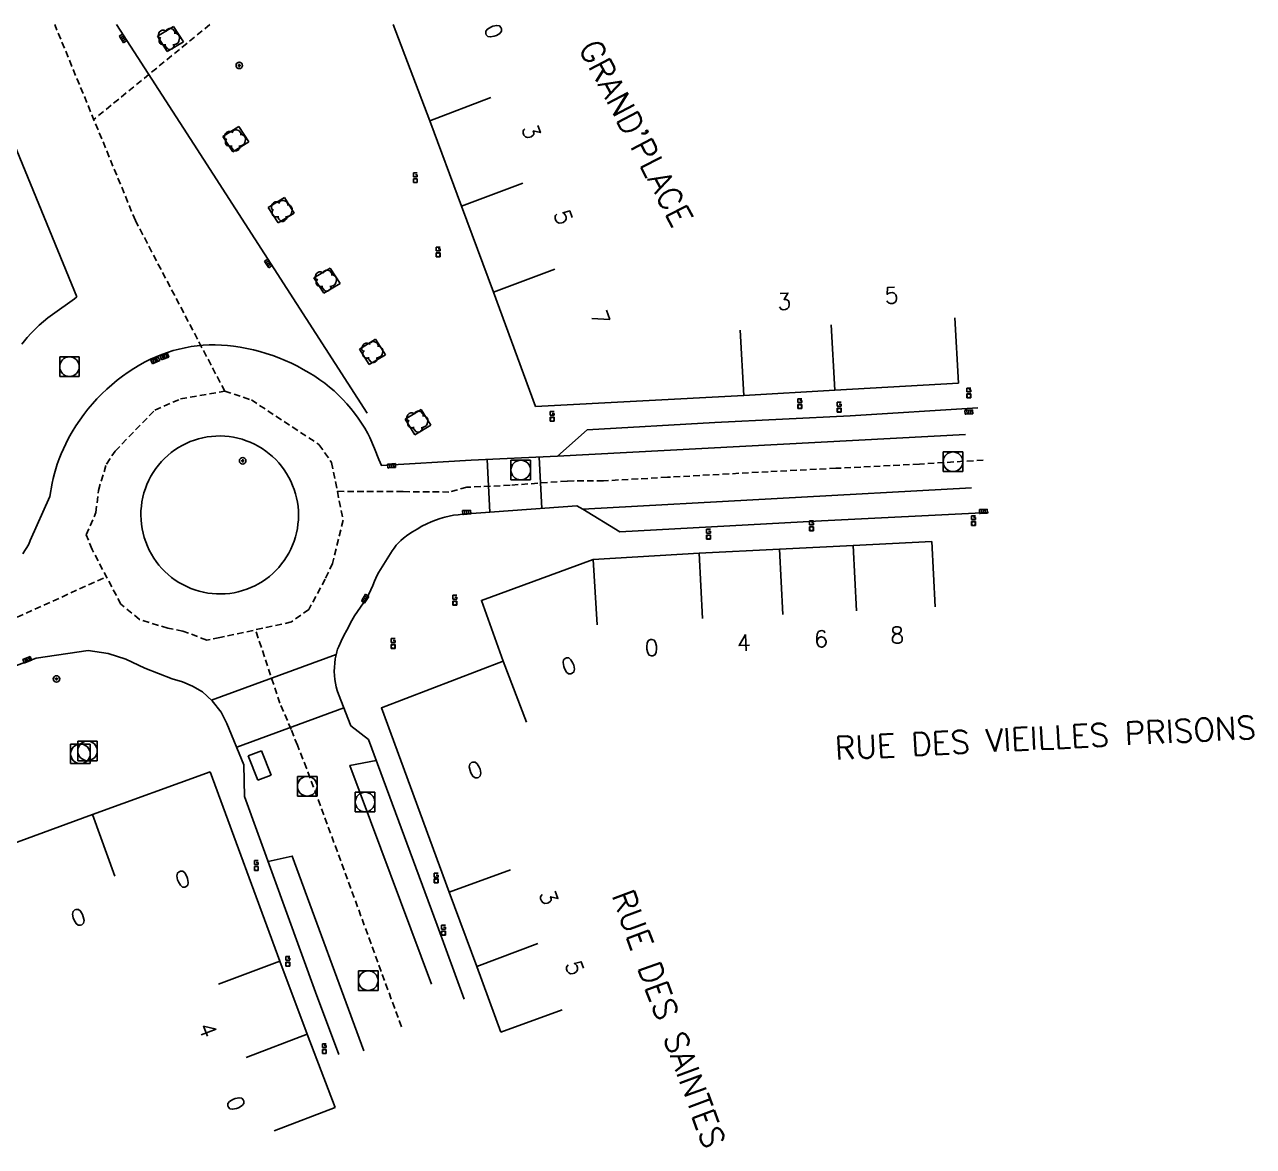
# Model space of a CAD drawing. Header units: millimetres. Extents: x 145999 to 146961, y 142040 to 143000.
# Drawn here: x 146867.4 to 146961.4, y 142914.2 to 143000 of the extents above; entities that cross this region are included whole.
import ezdxf
from ezdxf.enums import TextEntityAlignment as Align

# ---------------------------------------------------------------- set-up
doc = ezdxf.new("R2010")
doc.units = ezdxf.units.MM
doc.linetypes.add('DASHED', pattern=[0.75, 0.5, -0.25])
doc.layers.get('0').update_dxf_attribs({"linetype": 'CONTINUOUS'})
for name, color, linetype in [('W0001', 6, 'DASHED'), ('W0006', 2, 'CONTINUOUS'), ('W0008', 7, 'CONTINUOUS'), ('W0014', 7, 'CONTINUOUS'), ('W0020', 2, 'CONTINUOUS'), ('W0100', 7, 'CONTINUOUS'), ('W0300', 7, 'CONTINUOUS'), ('W0400', 7, 'CONTINUOUS'), ('W0420', 7, 'CONTINUOUS'), ('w0421', 7, 'CONTINUOUS'), ('W0425', 7, 'CONTINUOUS'), ('W0856', 7, 'CONTINUOUS'), ('W0989', 7, 'CONTINUOUS'), ('W0991', 7, 'CONTINUOUS'), ('W1102', 7, 'CONTINUOUS')]:
    doc.layers.add(name, color=color, linetype=linetype)
doc.styles.get("Standard").update_dxf_attribs({"font": 'romans.shx', "width": 0.85})

# ---------------------------------------------------------------- blocks, each defined once
blk = doc.blocks.new('T856')
for p, q in [((-0.125, 0), (0.125, 0)), ((0, 0.125), (0, -0.125))]:
    blk.add_line(p, q)
blk.add_ellipse((0, 0), major_axis=(-0.177, 0.177), ratio=1, start_param=3.926991, end_param=10.210176)
blk = doc.blocks.new('T425')
for p, q in [((-0.15, 0.6), (0.15, 0.6)), ((-0.15, 0.6), (-0.15, 0.3)), ((-0.15, 0.3), (0.15, 0.3)), ((-0.15, 0.15), (0.15, 0.15)), ((-0.15, -0.15), (-0.15, 0.15)), ((0, 0.45), (0.15, 0.45)), ((0.15, 0.45), (0.15, 0.3)), ((0.15, 0.15), (0.15, -0.15)), ((0.15, -0.15), (-0.15, -0.15))]:
    blk.add_line(p, q)
blk.add_ellipse((0, 0), major_axis=(-0.106, 0.106), ratio=1, start_param=3.926991, end_param=10.210176)
blk = doc.blocks.new('T300')
for p, q in [((-0.8, 0.514), (-0.857, 0.343)), ((-0.857, 0.343), (-0.857, 0.171)), ((-0.857, 0.171), (-0.743, 0.057)), ((-0.686, 0.629), (-0.8, 0.514)), ((-0.8, -0.057), (-0.743, 0.057)), ((-0.743, 0.057), (-0.686, 0.114)), ((-0.571, 0.686), (-0.686, 0.629)), ((-0.457, 0.686), (-0.571, 0.686)), ((-0.286, 0.629), (-0.457, 0.686)), ((-0.286, 0.629), (-0.171, 0.743)), ((-0.229, 0.571), (-0.286, 0.629)), ((-0.171, 0.743), (-0.057, 0.8)), ((-0.057, 0.8), (0.057, 0.8)), ((0.057, 0.8), (0.229, 0.743)), ((0.229, 0.743), (0.343, 0.629)), ((0.343, 0.629), (0.4, 0.514)), ((0.457, 0.457), (0.343, 0.457)), ((0.4, 0.514), (0.4, 0.457)), ((0.571, 0.4), (0.457, 0.457)), ((0.571, 0.4), (0.686, 0.286)), ((0.686, 0.286), (0.743, 0.171)), ((0.743, 0.057), (0.686, -0.171)), ((0.743, 0.171), (0.743, 0.057)), ((-0.8, -0.171), (-0.8, -0.057)), ((-0.8, -0.229), (-0.8, -0.171)), ((-0.743, -0.343), (-0.8, -0.229)), ((-0.686, -0.4), (-0.743, -0.343)), ((-0.514, -0.457), (-0.686, -0.4)), ((-0.4, -0.457), (-0.514, -0.457)), ((-0.4, -0.457), (-0.343, -0.457)), ((-0.343, -0.457), (-0.343, -0.4)), ((-0.343, -0.514), (-0.343, -0.457)), ((-0.286, -0.629), (-0.343, -0.514)), ((-0.171, -0.743), (-0.286, -0.629)), ((-0.057, -0.8), (-0.171, -0.743)), ((0.057, -0.8), (-0.057, -0.8)), ((0.171, -0.743), (0.057, -0.8)), ((0.229, -0.686), (0.171, -0.743)), ((0.286, -0.457), (0.229, -0.457)), ((0.286, -0.629), (0.229, -0.686)), ((0.457, -0.4), (0.286, -0.457)), ((0.343, -0.514), (0.286, -0.629)), ((0.343, -0.514), (0.343, -0.457)), ((0.571, -0.343), (0.457, -0.4)), ((0.629, -0.286), (0.571, -0.343)), ((0.686, -0.171), (0.629, -0.286))]:
    blk.add_line(p, q)
blk = doc.blocks.new('T400')
for p, q in [((-0.15, 0.3), (0.15, 0.3)), ((-0.15, -0.25), (-0.15, 0.3)), ((-0.15, 0.15), (0.15, 0.15)), ((-0.15, 0), (0.15, 0)), ((0.15, 0.3), (0.15, -0.25)), ((-0.15, -0.15), (0.15, -0.15)), ((-0.15, -0.25), (-0.15, -0.3)), ((-0.15, -0.3), (0.15, -0.3)), ((0.15, -0.3), (0.15, -0.25))]:
    blk.add_line(p, q)
blk = doc.blocks.new('T420')
for p, q in [((0.75, 0.75), (-0.75, 0.75)), ((-0.75, 0.75), (-0.75, -0.75)), ((0.75, 0.75), (0.75, -0.75)), ((0.75, -0.75), (-0.75, -0.75))]:
    blk.add_line(p, q)
blk.add_ellipse((0, 0), major_axis=(-0.53, 0.53), ratio=1, start_param=3.926991, end_param=10.210176)

msp = doc.modelspace()

# ---------------------------------------------------------------- linework, layer by layer
at = {"layer": 'W0001'}
for points in [[(146882.696, 142971.97), (146875.863, 142985.017), (146869.693, 143000)], [(146881.556, 143000), (146872.681, 142992.743)], [(146940.715, 142966.699), (146935.837, 142966.39), (146929.452, 142966.068), (146924.272, 142965.809), (146916.558, 142965.383), (146911.667, 142965.111), (146908.885, 142965.095), (146904.524, 142964.773), (146901.219, 142964.62), (146899.851, 142964.252), (146896.329, 142964.285), (146891.312, 142964.31)], [(146775.399, 142922.781), (146783.684, 142923.788), (146786.453, 142924.804), (146793.304, 142927.303), (146798.569, 142929.212), (146824.5, 142938.878), (146850.663, 142948.626), (146857.917, 142951.334), (146866.131, 142954.374), (146873.652, 142957.773)], [(146896.215, 142923.364), (146895.177, 142926.191), (146891.576, 142936.047), (146888.951, 142943.142), (146888.255, 142944.888), (146887.785, 142946.088), (146886.914, 142948.104), (146885.054, 142953.718)]]:
    msp.add_lwpolyline(points, dxfattribs=at)
msp.add_lwpolyline([(146876.172, 142954.515), (146874.757, 142955.675), (146872.547, 142959.872), (146872.103, 142960.992), (146872.847, 142962.68), (146873.031, 142964.376), (146873.643, 142966.394), (146874.316, 142967.388), (146877.35, 142970.516), (146879.313, 142971.369), (146882.696, 142971.97), (146884.735, 142971.296), (146889.908, 142967.886), (146890.865, 142966.518), (146891.76, 142962.103), (146890.951, 142958.796), (146890.381, 142957.598), (146889.132, 142955.282), (146887.798, 142954.316), (146882.311, 142953.12), (146881.322, 142952.939), (146879.49, 142953.622), (146878.338, 142953.836)], close=True, dxfattribs=at)
at = {"layer": 'W0006'}
for points in [[(146908.151, 142966.989), (146939.36, 142968.646)], [(146910.082, 142962.938), (146939.817, 142964.578)], [(146898.522, 142926.618), (146892.269, 142943.348), (146894.287, 142943.721)], [(146893.333, 142921.519), (146887.862, 142936.412), (146886.016, 142936.004)]]:
    msp.add_lwpolyline(points, dxfattribs=at)
at = {"layer": 'W0008'}
for points in [[(146871.387, 142979.174), (146862.811, 143000)], [(146874.417, 143000), (146880.34, 142990.859), (146893.589, 142970.286)], [(146908.151, 142966.989), (146901.541, 142966.682), (146894.686, 142966.288), (146894.497, 142966.748), (146894.146, 142967.592), (146893.789, 142968.432), (146893.718, 142968.586), (146893.64, 142968.737), (146893.41, 142969.139), (146893.164, 142969.532), (146892.905, 142969.915), (146892.631, 142970.287), (146892.342, 142970.65), (146892.041, 142971.001), (146891.726, 142971.34), (146891.399, 142971.667), (146891.059, 142971.981), (146890.708, 142972.283), (146890.345, 142972.57), (146889.972, 142972.844), (146889.589, 142973.104), (146889.153, 142973.376), (146888.708, 142973.634), (146888.254, 142973.876), (146887.793, 142974.103), (146887.324, 142974.314), (146886.848, 142974.509), (146886.365, 142974.688), (146885.877, 142974.85), (146885.384, 142974.995), (146884.886, 142975.124), (146884.384, 142975.235), (146883.879, 142975.33), (146883.37, 142975.407), (146882.908, 142975.459), (146882.443, 142975.493), (146881.978, 142975.507), (146881.513, 142975.502), (146881.048, 142975.477), (146880.584, 142975.434), (146880.123, 142975.371), (146879.665, 142975.29), (146879.21, 142975.19), (146878.76, 142975.071), (146878.315, 142974.933), (146877.877, 142974.777), (146877.445, 142974.604), (146877.02, 142974.413), (146876.604, 142974.204), (146876.197, 142973.978), (146875.749, 142973.707), (146875.31, 142973.419), (146874.883, 142973.115), (146874.467, 142972.797), (146874.062, 142972.463), (146873.67, 142972.115), (146873.291, 142971.752), (146872.926, 142971.377), (146872.574, 142970.988), (146872.237, 142970.587), (146871.914, 142970.173), (146871.607, 142969.749), (146871.315, 142969.313), (146871.039, 142968.867), (146870.78, 142968.412), (146870.537, 142967.947), (146870.355, 142967.566), (146870.185, 142967.179), (146870.029, 142966.787), (146869.885, 142966.389), (146869.769, 142966.028), (146869.666, 142965.663), (146869.577, 142965.295), (146869.501, 142964.923), (146869.315, 142963.91), (146867.826, 142960.536), (146867.702, 142960.274), (146867.564, 142960.019), (146867.412, 142959.773), (146867.246, 142959.535)], [(146940.305, 142970.703), (146930.55, 142970.084), (146920.191, 142969.565), (146910.409, 142969.021)], [(146908.151, 142966.989), (146910.409, 142969.021)], [(146901.014, 142925.481), (146898.939, 142931.135), (146893.689, 142945.325), (146892.35, 142946.387), (146891.41, 142948.789), (146891.311, 142949.066), (146891.23, 142949.349), (146891.166, 142949.636), (146891.119, 142949.926), (146891.091, 142950.219), (146891.08, 142950.54), (146891.086, 142950.86), (146891.11, 142951.18), (146891.153, 142951.498), (146891.213, 142951.812), (146891.267, 142952.024), (146891.334, 142952.231), (146891.414, 142952.433), (146891.606, 142952.861), (146891.81, 142953.282), (146892.027, 142953.697), (146892.429, 142954.439), (146892.629, 142954.789), (146892.847, 142955.128), (146893.081, 142955.456), (146893.308, 142955.775), (146893.518, 142956.105), (146893.712, 142956.445), (146893.876, 142956.77), (146894.023, 142957.103), (146894.155, 142957.442), (146894.247, 142957.675), (146894.357, 142957.9), (146894.482, 142958.117), (146895.508, 142959.757), (146895.653, 142959.973), (146895.814, 142960.179), (146895.989, 142960.372), (146896.177, 142960.553), (146896.377, 142960.72), (146896.714, 142960.971), (146897.062, 142961.207), (146897.42, 142961.427), (146897.786, 142961.632), (146898.162, 142961.821), (146898.493, 142961.97), (146898.83, 142962.103), (146899.174, 142962.221), (146899.522, 142962.323), (146899.861, 142962.406), (146900.204, 142962.473), (146900.55, 142962.523), (146900.897, 142962.557), (146909.62, 142963.201), (146910.082, 142962.938)], [(146912.926, 142961.201), (146910.082, 142962.938)], [(146912.926, 142961.201), (146928.354, 142962.052), (146941.124, 142962.695)], [(146851.841, 142945.465), (146868.271, 142951.544), (146872.245, 142952.141), (146873.77, 142951.894), (146875.121, 142951.477), (146876.577, 142950.785), (146878.678, 142949.981), (146879.465, 142949.745), (146880.24, 142949.419), (146881.003, 142948.968), (146881.744, 142948.29), (146882.418, 142947.418), (146882.857, 142946.563), (146884.161, 142943.388), (146884.213, 142940.959), (146889.652, 142926.013), (146891.415, 142921.247)]]:
    msp.add_lwpolyline(points, dxfattribs=at)
msp.add_lwpolyline([(146877.269, 142959.208), (146877.088, 142959.504), (146876.924, 142959.809), (146876.778, 142960.124), (146876.65, 142960.446), (146876.541, 142960.775), (146876.451, 142961.109), (146876.38, 142961.449), (146876.328, 142961.791), (146876.297, 142962.137), (146876.285, 142962.483), (146876.292, 142962.829), (146876.32, 142963.175), (146876.367, 142963.517), (146876.434, 142963.856), (146876.52, 142964.19), (146876.625, 142964.519), (146876.748, 142964.841), (146876.89, 142965.156), (146877.05, 142965.462), (146877.227, 142965.759), (146877.421, 142966.044), (146877.631, 142966.319), (146877.856, 142966.58), (146878.096, 142966.829), (146878.343, 142967.057), (146878.602, 142967.271), (146878.874, 142967.471), (146879.156, 142967.655), (146879.448, 142967.823), (146879.749, 142967.974), (146880.057, 142968.108), (146880.373, 142968.224), (146880.695, 142968.323), (146881.022, 142968.404), (146881.353, 142968.465), (146881.687, 142968.509), (146882.023, 142968.533), (146882.359, 142968.539), (146882.696, 142968.526), (146883.031, 142968.494), (146883.364, 142968.443), (146883.693, 142968.374), (146884.02, 142968.286), (146884.341, 142968.18), (146884.656, 142968.056), (146884.963, 142967.914), (146885.262, 142967.756), (146885.551, 142967.582), (146885.831, 142967.391), (146886.099, 142967.186), (146886.356, 142966.965), (146886.6, 142966.731), (146886.83, 142966.483), (146887.046, 142966.223), (146887.248, 142965.951), (146887.433, 142965.669), (146887.603, 142965.377), (146887.757, 142965.075), (146887.893, 142964.766), (146888.012, 142964.449), (146888.112, 142964.129), (146888.194, 142963.805), (146888.258, 142963.476), (146888.304, 142963.144), (146888.331, 142962.81), (146888.34, 142962.475), (146888.33, 142962.14), (146888.302, 142961.807), (146888.255, 142961.475), (146888.191, 142961.146), (146888.108, 142960.822), (146888.007, 142960.502), (146887.889, 142960.189), (146887.753, 142959.883), (146887.601, 142959.585), (146887.434, 142959.297), (146887.25, 142959.019), (146887.051, 142958.751), (146886.838, 142958.494), (146886.61, 142958.25), (146886.37, 142958.019), (146886.117, 142957.802), (146885.852, 142957.599), (146885.576, 142957.411), (146885.291, 142957.238), (146884.996, 142957.082), (146884.693, 142956.943), (146884.382, 142956.82), (146884.063, 142956.714), (146883.738, 142956.626), (146883.408, 142956.556), (146883.076, 142956.505), (146882.741, 142956.473), (146882.404, 142956.459), (146882.067, 142956.465), (146881.732, 142956.489), (146881.398, 142956.532), (146881.067, 142956.593), (146880.74, 142956.673), (146880.418, 142956.772), (146880.1, 142956.888), (146879.79, 142957.022), (146879.488, 142957.173), (146879.194, 142957.341), (146878.91, 142957.525), (146878.637, 142957.724), (146878.376, 142957.938), (146878.127, 142958.167), (146877.891, 142958.409), (146877.669, 142958.663), (146877.461, 142958.93)], close=True, dxfattribs=at)
at = {"layer": 'W0014'}
for points in [[(146877.548, 142999.113), (146878.783, 142999.865)], [(146879.542, 142998.688), (146878.783, 142999.865)], [(146877.548, 142999.113), (146878.307, 142997.937)], [(146878.307, 142997.937), (146879.542, 142998.688)], [(146882.545, 142991.449), (146883.78, 142992.2)], [(146884.546, 142991.028), (146883.78, 142992.2)], [(146883.31, 142990.277), (146882.545, 142991.449)], [(146883.31, 142990.277), (146884.546, 142991.028)], [(146886.026, 142986.02), (146887.261, 142986.771)], [(146888.014, 142985.591), (146887.261, 142986.771)], [(146886.779, 142984.84), (146886.026, 142986.02)], [(146886.779, 142984.84), (146888.014, 142985.591)], [(146889.524, 142980.631), (146890.759, 142981.382)], [(146891.524, 142980.209), (146890.759, 142981.382)], [(146890.289, 142979.458), (146889.524, 142980.631)], [(146890.289, 142979.458), (146891.524, 142980.209)], [(146871.387, 142979.174), (146871.206, 142979.021), (146869.523, 142977.828), (146869.172, 142977.568), (146868.833, 142977.295), (146868.505, 142977.008), (146868.189, 142976.708), (146867.885, 142976.396), (146867.595, 142976.071), (146867.175, 142975.57)], [(146893.001, 142975.181), (146894.236, 142975.932)], [(146893.751, 142973.999), (146893.001, 142975.181)], [(146894.986, 142974.75), (146894.236, 142975.932)], [(146893.751, 142973.999), (146894.986, 142974.75)], [(146896.495, 142969.825), (146897.731, 142970.576)], [(146898.466, 142969.367), (146897.731, 142970.576)], [(146897.232, 142968.616), (146896.495, 142969.825)], [(146897.232, 142968.616), (146898.466, 142969.367)]]:
    msp.add_lwpolyline(points, dxfattribs=at)
at = {"layer": 'W0020'}
for points in [[(146902.771, 142966.739), (146902.971, 142962.71)], [(146906.753, 142966.924), (146906.948, 142963.004)], [(146881.696, 142948.335), (146891.22, 142951.839)], [(146883.626, 142944.749), (146891.813, 142947.76)]]:
    msp.add_lwpolyline(points, dxfattribs=at)
at = {"layer": 'W0100'}
for points in [[(146895.585, 143000), (146898.378, 142992.64), (146900.809, 142986.118), (146903.256, 142979.549), (146906.468, 142970.803)], [(146906.468, 142970.803), (146922.398, 142971.645), (146929.375, 142972.036), (146938.828, 142972.572)], [(146936.786, 142960.46), (146930.776, 142960.156), (146925.14, 142959.875), (146918.995, 142959.582), (146910.886, 142959.099), (146902.331, 142955.97), (146903.987, 142951.322), (146894.684, 142947.75), (146899.869, 142933.645), (146901.971, 142927.983), (146903.815, 142922.946)], [(146881.575, 142942.867), (146872.585, 142939.589), (146865.579, 142937.012), (146864.774, 142939.31)], [(146891.155, 142917.191), (146889.016, 142922.791), (146886.905, 142928.388), (146881.575, 142942.867)]]:
    msp.add_lwpolyline(points, dxfattribs=at)
at = {"layer": 'w0421'}
for points in [[(146884.501, 142944.082), (146885.512, 142944.456)], [(146884.501, 142944.082), (146885.236, 142942.22)], [(146885.512, 142944.456), (146886.247, 142942.595)], [(146885.236, 142942.22), (146886.247, 142942.595)]]:
    msp.add_lwpolyline(points, dxfattribs=at)
at = {"layer": 'W1102'}
for points in [[(146898.378, 142992.64), (146903.053, 142994.414)], [(146900.809, 142986.118), (146905.494, 142987.864)], [(146903.256, 142979.549), (146907.941, 142981.294)], [(146929.375, 142972.036), (146929.095, 142977.028)], [(146938.545, 142977.564), (146938.828, 142972.572)], [(146922.398, 142971.645), (146922.134, 142976.638)], [(146930.776, 142960.156), (146931.029, 142955.162)], [(146937.038, 142955.466), (146936.786, 142960.46)], [(146910.886, 142959.099), (146911.183, 142954.108)], [(146918.995, 142959.582), (146919.233, 142954.587)], [(146925.14, 142959.875), (146925.388, 142954.881)], [(146905.779, 142946.654), (146903.987, 142951.322)], [(146872.585, 142939.589), (146874.298, 142934.891)], [(146899.869, 142933.645), (146904.562, 142935.37)], [(146901.971, 142927.983), (146906.659, 142929.723)], [(146886.905, 142928.388), (146882.226, 142926.623)], [(146908.51, 142924.665), (146903.815, 142922.946)], [(146889.016, 142922.791), (146884.345, 142921.007)], [(146886.484, 142915.407), (146891.155, 142917.191)]]:
    msp.add_lwpolyline(points, dxfattribs=at)

# ---------------------------------------------------------------- block references
at = {"layer": 'W0300'}
for p in [(146878.495, 142998.898), (146883.547, 142991.148), (146887.12, 142985.753), (146890.502, 142980.418), (146894.05, 142974.956), (146897.493, 142969.633)]:
    msp.add_blockref('T300', p, dxfattribs=at)
at = {"layer": 'W0400'}
for p, rotation in [((146874.924, 142998.945), 212.9656052927412), ((146886.024, 142981.738), 212.7815795153081), ((146877.387, 142974.318), 294.2616907242028), ((146878.094, 142974.616), 289.5346899121966), ((146939.617, 142970.368), 273.6297936286311), ((146895.463, 142966.258), 273.2910898096168), ((146901.205, 142962.706), 274.2230776683634), ((146940.735, 142962.782), 272.8834229825878), ((146893.435, 142956.102), 327.447405949001), ((146867.596, 142951.431), 290.3062715679498)]:
    msp.add_blockref('T400', p, dxfattribs=dict(at, rotation=rotation))
at = {"layer": 'W0420'}
for p in [(146870.822, 142973.839), (146905.341, 142965.935), (146938.405, 142966.57), (146871.658, 142944.235), (146872.2, 142944.461), (146889.007, 142941.755), (146893.431, 142940.548), (146893.673, 142926.891)]:
    msp.add_blockref('T420', p, dxfattribs=at)
at = {"layer": 'W0425'}
for p in [(146897.278, 142988.062), (146899.016, 142982.39), (146939.618, 142971.608), (146926.689, 142970.791), (146907.747, 142969.82), (146929.703, 142970.514), (146927.582, 142961.449), (146939.972, 142961.844), (146919.705, 142960.808), (146900.298, 142955.761), (146895.577, 142952.444), (146885.113, 142935.473), (146898.872, 142934.515), (146899.425, 142930.529), (146899.425, 142930.529), (146887.52, 142928.147), (146890.315, 142921.469)]:
    msp.add_blockref('T425', p, dxfattribs=at)
at = {"layer": 'W0856'}
for p in [(146883.813, 142996.88), (146883.813, 142996.88), (146883.813, 142996.88), (146883.813, 142996.88), (146883.813, 142996.88), (146884.07, 142966.643), (146884.07, 142966.643), (146884.07, 142966.643), (146884.07, 142966.643), (146884.07, 142966.643), (146884.07, 142966.643), (146884.07, 142966.643), (146884.07, 142966.643), (146884.07, 142966.643), (146884.07, 142966.643), (146884.07, 142966.643), (146884.07, 142966.643), (146884.07, 142966.643), (146869.83, 142949.958), (146869.83, 142949.958), (146869.83, 142949.958)]:
    msp.add_blockref('T856', p, dxfattribs=at)

# ---------------------------------------------------------------- texts
at = {"layer": 'W0989'}
for s, rotation, p in [("GRAND'PLACE", 297.64313, (146910.518, 142998.634)), ('RUE DES VIEILLES PRISONS', 2.88342, (146929.37, 142944.661)), ('RUE DES SAINTES', 290.071, (146913.092, 142933.73))]:
    msp.add_text(s, height=1.75, rotation=rotation, dxfattribs=at).set_placement(p, align=Align.MIDDLE_LEFT)
at = {"layer": 'W0991'}
for s, rotation, p in [('0', 290.78141, (146903.264, 142999.494)), ('3', 290.43617, (146906.153, 142991.823)), ('5', 290.43163, (146908.592, 142985.277)), ('5', 3.24451, (146933.705, 142979.293)), ('3', 3.20913, (146925.495, 142978.829)), ('7', 290.16751, (146911.433, 142977.589)), ('6', 2.85129, (146928.306, 142953.024)), ('8', 2.8963, (146934.135, 142953.317)), ('0', 3.40706, (146915.356, 142952.353)), ('4', 2.7312, (146922.401, 142952.736)), ('0', 20.09169, (146909.013, 142950.96)), ('0', 21.00649, (146901.845, 142943.001)), ('0', 20.03471, (146879.478, 142934.652)), ('3', 290.36879, (146907.483, 142933.251)), ('0', 20.19216, (146871.498, 142931.731)), ('5', 290.10206, (146909.467, 142927.871)), ('4', 290.67096, (146881.411, 142923.119)), ('0', 290.90065, (146883.546, 142917.494))]:
    msp.add_text(s, height=1.25, rotation=rotation, dxfattribs=at).set_placement(p, align=Align.MIDDLE_CENTER)

doc.saveas('drawing.dxf')
